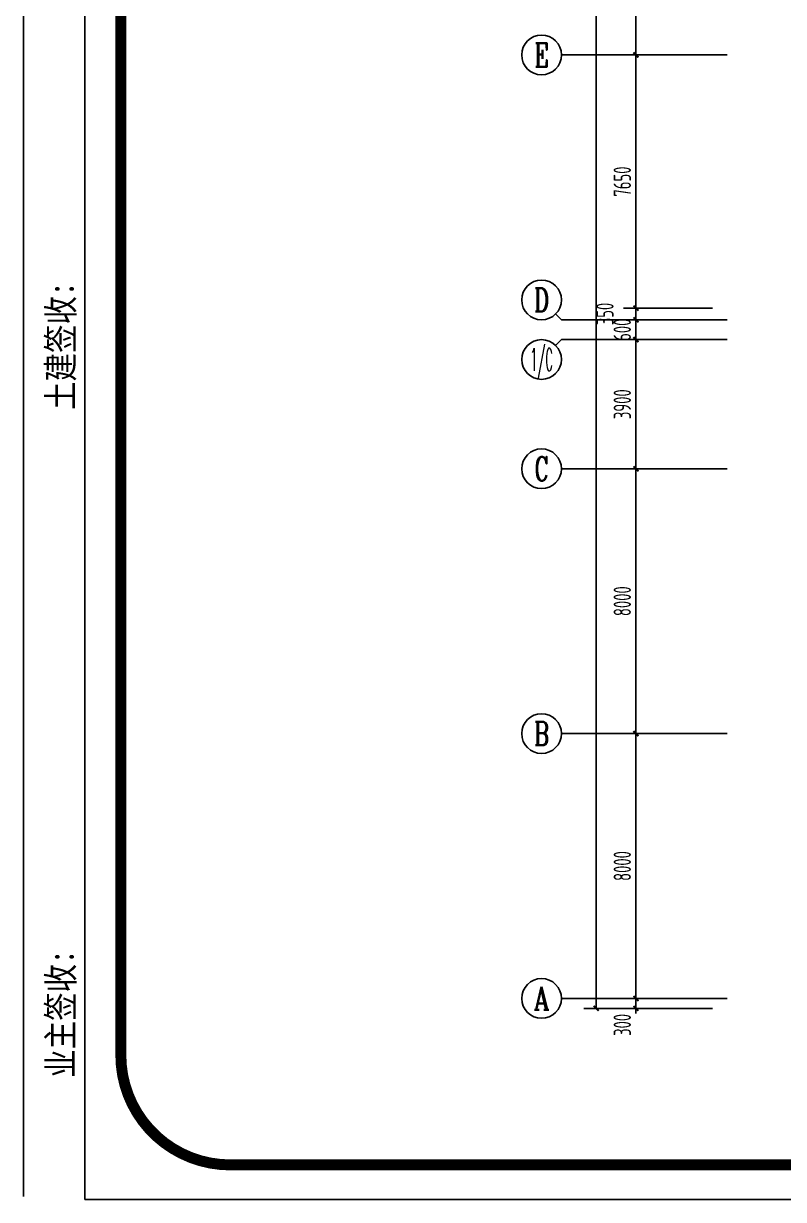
# Model space of a CAD drawing. Extents: x 1158414 to 1597620, y -840005 to -760676.
# Drawn here: x 1158414 to 1181373, y -840005 to -804482 of the extents above; entities that cross this region are included whole.
import ezdxf
from ezdxf.enums import TextEntityAlignment as Align

# ---------------------------------------------------------------- set-up
doc = ezdxf.new("R2010")
doc.units = 0
doc.header["$LTSCALE"] = 1000
for name, color, linetype in [('AXIS', 3, 'Continuous'), ('AXIS_TEXT', 7, 'Continuous'), ('外框', 7, 'Continuous')]:
    doc.layers.add(name, color=color, linetype=linetype)
doc.styles.add('_TCH_AXIS', font='COMPLEX', dxfattribs={"width": 0.8, "bigfont": 'TSSDCHN'})
doc.styles.add('_TCH_DIM_T3', font='TSSDENG', dxfattribs={"width": 0.64, "bigfont": 'TSSDCHN'})
doc.styles.add('COMPLEX', font='COMPLEX')
doc.styles.add('宋体平面', font='', dxfattribs={"width": 0.8})
doc.styles.get('宋体平面').set_extended_font_data('SimSun')
doc.dimstyles.new('_TCH_ARCH&&150', dxfattribs={"dimtxt": 525, "dimasz": 150, "dimexe": 375, "dimexo": 450, "dimgap": 150, "dimtad": 1, "dimdec": 0, "dimzin": 0, "dimdsep": 46, "dimtxsty": '_TCH_DIM_T3', "dimblk": 'ARCHTICK', "dimcen": 0.09, "dimclrt": 7, "dimazin": 2, "dimtfac": 1, "dimtdec": 0, "dimtix": 1, "dimtmove": 2, "dimatfit": 3, "dimfxl": 0, "dimtolj": 1, "dimtzin": 0, "dimarcsym": 0})

# ---------------------------------------------------------------- blocks, each defined once
blk = doc.blocks.new('_ArchTick')
at = {"color": 0, "linetype": 'ByBlock', "const_width": 0.4}
blk.add_lwpolyline([(-0.5, -0.5), (0.5, 0.5)], dxfattribs=at)
blk = doc.blocks.new('*D159')
at = {"layer": 'AXIS', "color": 0, "lineweight": -2, "transparency": 16777216}
for p, q in [((1179226, -833932), (1176541, -833932)), ((1176916, -833932), (1176916, -833782)), ((1176916, -834232), (1176916, -833932)), ((1179226, -834232), (1176541, -834232)), ((1176916, -834232), (1176916, -834382))]:
    blk.add_line(p, q, dxfattribs=at)
at = {"layer": 'Defpoints', "color": 0, "transparency": 16777216}
for p in [(1176916, -833932), (1179676, -833932), (1179676, -834232)]:
    blk.add_point(p, dxfattribs=at)
at = {"layer": 'AXIS', "color": 0, "lineweight": -2, "transparency": 16777216, "xscale": 150, "yscale": 150, "zscale": 150}
for p, rotation in [((1176916, -833932), 270), ((1176916, -834232), 90)]:
    blk.add_blockref('_ArchTick', p, dxfattribs=dict(at, rotation=rotation))
at = {"layer": 'AXIS', "color": 7, "transparency": 16777216, "insert": (1176503, -834731), "char_height": 525, "attachment_point": 5, "rotation": 90, "style": '_TCH_DIM_T3'}
blk.add_mtext('\\A1;300', dxfattribs=at)
blk = doc.blocks.new('*D160')
at = {"layer": 'AXIS', "color": 0, "lineweight": -2, "transparency": 16777216}
for p, q in [((1179226, -825932), (1176541, -825932)), ((1176916, -833932), (1176916, -825932)), ((1179226, -833932), (1176541, -833932))]:
    blk.add_line(p, q, dxfattribs=at)
at = {"layer": 'Defpoints', "color": 0, "transparency": 16777216}
for p in [(1176916, -825932), (1179676, -825932), (1179676, -833932)]:
    blk.add_point(p, dxfattribs=at)
at = {"layer": 'AXIS', "color": 0, "lineweight": -2, "transparency": 16777216, "xscale": 150, "yscale": 150, "zscale": 150}
for p, rotation in [((1176916, -825932), 90), ((1176916, -833932), 270)]:
    blk.add_blockref('_ArchTick', p, dxfattribs=dict(at, rotation=rotation))
at = {"layer": 'AXIS', "color": 7, "transparency": 16777216, "insert": (1176503, -829932), "char_height": 525, "attachment_point": 5, "rotation": 90, "style": '_TCH_DIM_T3'}
blk.add_mtext('\\A1;8000', dxfattribs=at)
blk = doc.blocks.new('*D161')
at = {"layer": 'AXIS', "color": 0, "lineweight": -2, "transparency": 16777216}
for p, q in [((1179226, -817932), (1176541, -817932)), ((1176916, -825932), (1176916, -817932)), ((1179226, -825932), (1176541, -825932))]:
    blk.add_line(p, q, dxfattribs=at)
at = {"layer": 'Defpoints', "color": 0, "transparency": 16777216}
for p in [(1176916, -817932), (1179676, -817932), (1179676, -825932)]:
    blk.add_point(p, dxfattribs=at)
at = {"layer": 'AXIS', "color": 0, "lineweight": -2, "transparency": 16777216, "xscale": 150, "yscale": 150, "zscale": 150}
for p, rotation in [((1176916, -817932), 90), ((1176916, -825932), 270)]:
    blk.add_blockref('_ArchTick', p, dxfattribs=dict(at, rotation=rotation))
at = {"layer": 'AXIS', "color": 7, "transparency": 16777216, "insert": (1176503, -821932), "char_height": 525, "attachment_point": 5, "rotation": 90, "style": '_TCH_DIM_T3'}
blk.add_mtext('\\A1;8000', dxfattribs=at)
blk = doc.blocks.new('*D162')
at = {"layer": 'AXIS', "color": 0, "lineweight": -2, "transparency": 16777216}
for p, q in [((1179226, -814032), (1176541, -814032)), ((1176916, -817932), (1176916, -814032)), ((1179226, -817932), (1176541, -817932))]:
    blk.add_line(p, q, dxfattribs=at)
at = {"layer": 'Defpoints', "color": 0, "transparency": 16777216}
for p in [(1176916, -814032), (1179676, -814032), (1179676, -817932)]:
    blk.add_point(p, dxfattribs=at)
at = {"layer": 'AXIS', "color": 0, "lineweight": -2, "transparency": 16777216, "xscale": 150, "yscale": 150, "zscale": 150}
for p, rotation in [((1176916, -814032), 90), ((1176916, -817932), 270)]:
    blk.add_blockref('_ArchTick', p, dxfattribs=dict(at, rotation=rotation))
at = {"layer": 'AXIS', "color": 7, "transparency": 16777216, "insert": (1176503, -815982), "char_height": 525, "attachment_point": 5, "rotation": 90, "style": '_TCH_DIM_T3'}
blk.add_mtext('\\A1;3900', dxfattribs=at)
blk = doc.blocks.new('*D163')
at = {"layer": 'AXIS', "color": 0, "lineweight": -2, "transparency": 16777216}
for p, q in [((1179226, -813432), (1176541, -813432)), ((1176916, -813432), (1176916, -813282)), ((1176916, -814032), (1176916, -813432)), ((1179226, -814032), (1176541, -814032)), ((1176916, -814032), (1176916, -814182))]:
    blk.add_line(p, q, dxfattribs=at)
at = {"layer": 'Defpoints', "color": 0, "transparency": 16777216}
for p in [(1176916, -813432), (1179676, -813432), (1179676, -814032)]:
    blk.add_point(p, dxfattribs=at)
at = {"layer": 'AXIS', "color": 0, "lineweight": -2, "transparency": 16777216, "xscale": 150, "yscale": 150, "zscale": 150}
for p, rotation in [((1176916, -813432), 270), ((1176916, -814032), 90)]:
    blk.add_blockref('_ArchTick', p, dxfattribs=dict(at, rotation=rotation))
at = {"layer": 'AXIS', "color": 7, "transparency": 16777216, "insert": (1176503, -813732), "char_height": 525, "attachment_point": 5, "rotation": 90, "style": '_TCH_DIM_T3'}
blk.add_mtext('\\A1;600', dxfattribs=at)
blk = doc.blocks.new('*D164')
at = {"layer": 'AXIS', "color": 0, "lineweight": -2, "transparency": 16777216}
for p, q in [((1179226, -813082), (1176541, -813082)), ((1176916, -813432), (1176916, -813082)), ((1179226, -813432), (1176541, -813432))]:
    blk.add_line(p, q, dxfattribs=at)
at = {"layer": 'Defpoints', "color": 0, "transparency": 16777216}
for p in [(1176916, -813082), (1179676, -813082), (1179676, -813432)]:
    blk.add_point(p, dxfattribs=at)
at = {"layer": 'AXIS', "color": 0, "lineweight": -2, "transparency": 16777216, "xscale": 150, "yscale": 150, "zscale": 150}
for p, rotation in [((1176916, -813082), 90), ((1176916, -813432), 270)]:
    blk.add_blockref('_ArchTick', p, dxfattribs=dict(at, rotation=rotation))
at = {"layer": 'AXIS', "color": 7, "transparency": 16777216, "insert": (1175978, -813257), "char_height": 525, "attachment_point": 5, "rotation": 90, "style": '_TCH_DIM_T3'}
blk.add_mtext('\\A1;350', dxfattribs=at)
blk = doc.blocks.new('*D165')
at = {"layer": 'AXIS', "color": 0, "lineweight": -2, "transparency": 16777216}
for p, q in [((1179226, -805432), (1176541, -805432)), ((1176916, -813082), (1176916, -805432)), ((1179226, -813082), (1176541, -813082))]:
    blk.add_line(p, q, dxfattribs=at)
at = {"layer": 'Defpoints', "color": 0, "transparency": 16777216}
for p in [(1176916, -805432), (1179676, -805432), (1179676, -813082)]:
    blk.add_point(p, dxfattribs=at)
at = {"layer": 'AXIS', "color": 0, "lineweight": -2, "transparency": 16777216, "xscale": 150, "yscale": 150, "zscale": 150}
for p, rotation in [((1176916, -805432), 90), ((1176916, -813082), 270)]:
    blk.add_blockref('_ArchTick', p, dxfattribs=dict(at, rotation=rotation))
at = {"layer": 'AXIS', "color": 7, "transparency": 16777216, "insert": (1176503, -809257), "char_height": 525, "attachment_point": 5, "rotation": 90, "style": '_TCH_DIM_T3'}
blk.add_mtext('\\A1;7650', dxfattribs=at)
blk = doc.blocks.new('*D166')
at = {"layer": 'AXIS', "color": 0, "lineweight": -2, "transparency": 16777216}
for p, q in [((1179226, -797432), (1176541, -797432)), ((1176916, -805432), (1176916, -797432)), ((1179226, -805432), (1176541, -805432))]:
    blk.add_line(p, q, dxfattribs=at)
at = {"layer": 'Defpoints', "color": 0, "transparency": 16777216}
for p in [(1176916, -797432), (1179676, -797432), (1179676, -805432)]:
    blk.add_point(p, dxfattribs=at)
at = {"layer": 'AXIS', "color": 0, "lineweight": -2, "transparency": 16777216, "xscale": 150, "yscale": 150, "zscale": 150}
for p, rotation in [((1176916, -797432), 90), ((1176916, -805432), 270)]:
    blk.add_blockref('_ArchTick', p, dxfattribs=dict(at, rotation=rotation))
at = {"layer": 'AXIS', "color": 7, "transparency": 16777216, "insert": (1176503, -801432), "char_height": 525, "attachment_point": 5, "rotation": 90, "style": '_TCH_DIM_T3'}
blk.add_mtext('\\A1;8000', dxfattribs=at)
blk = doc.blocks.new('*D171')
at = {"layer": 'AXIS', "color": 0, "lineweight": -2, "transparency": 16777216}
for p, q in [((1179226, -770538), (1175341, -770538)), ((1175716, -834232), (1175716, -770538)), ((1179226, -834232), (1175341, -834232))]:
    blk.add_line(p, q, dxfattribs=at)
at = {"layer": 'Defpoints', "color": 0, "transparency": 16777216}
for p in [(1175716, -770538), (1179676, -770538), (1179676, -834232)]:
    blk.add_point(p, dxfattribs=at)
at = {"layer": 'AXIS', "color": 0, "lineweight": -2, "transparency": 16777216, "xscale": 150, "yscale": 150, "zscale": 150}
for p, rotation in [((1175716, -770538), 90), ((1175716, -834232), 270)]:
    blk.add_blockref('_ArchTick', p, dxfattribs=dict(at, rotation=rotation))
at = {"layer": 'AXIS', "color": 7, "transparency": 16777216, "insert": (1175303, -802385), "char_height": 525, "attachment_point": 5, "rotation": 90, "style": '_TCH_DIM_T3'}
blk.add_mtext('\\A1;63695', dxfattribs=at)
blk = doc.blocks.new('_AXISO')
blk.add_circle((0, 0), 0.5)
at = {"layer": 'AXIS_TEXT', "style": 'COMPLEX', "width": 1.041667}
blk.add_attdef('A', text='', height=0.56, dxfattribs=at).set_placement((-0.25, -0.28), (0.25, -0.28), align=Align.FIT)

msp = doc.modelspace()

# ---------------------------------------------------------------- linework, layer by layer
at = {"layer": 'AXIS'}
for p, q in [((1179676, -805432.1), (1174665.5, -805432.1)), ((1174489.8, -813256.4), (1174665.5, -813432.1)), ((1179676, -813432.1), (1174665.5, -813432.1)), ((1174489.8, -814207.9), (1174665.5, -814032.1)), ((1179676, -814032.1), (1174665.5, -814032.1)), ((1179676, -817932.1), (1174665.5, -817932.1)), ((1179676, -825932.1), (1174665.5, -825932.1)), ((1179676, -833932.1), (1174665.5, -833932.1))]:
    msp.add_line(p, q, dxfattribs=at)
at = {"layer": '外框', "lineweight": -2}
for p, q in [((1158413.8, -839913.9), (1158413.8, -760676.1)), ((1160265.3, -840004.9), (1160265.3, -760676.1)), ((1273470.5, -840004.9), (1160265.3, -840004.9))]:
    msp.add_line(p, q, dxfattribs=at)
at = {"layer": '外框', "lineweight": -2, "const_width": 330.9}
msp.add_lwpolyline([(1164663.5, -838960.7), (1268904.1, -838960.7, 0.4142136), (1272213.3, -835651.5), (1272213.3, -765057.2, 0.4142136), (1268904.1, -761748), (1164663.5, -761748, 0.4142136), (1161354.3, -765057.2), (1161354.3, -835651.5, 0.4142136)], format="xyb", close=True, dxfattribs=at)

# ---------------------------------------------------------------- block references
at = {"layer": 'AXIS'}
ref = msp.add_blockref('_AXISO', (1174065.5, -805432.1), dxfattribs=dict(at, xscale=1200, yscale=1200, zscale=1200))
ref.add_attrib('A', 'E', dxfattribs={"layer": 'AXIS_TEXT', "height": 717.3, "style": '_TCH_AXIS'}).set_placement((1173846.9, -805790.8), (1174284.1, -805790.8), align=Align.FIT)
ref = msp.add_blockref('_AXISO', (1174065.5, -812832.1), dxfattribs=dict(at, xscale=1200, yscale=1200, zscale=1200))
ref.add_attrib('A', 'D', dxfattribs={"layer": 'AXIS_TEXT', "height": 705.1, "style": '_TCH_AXIS'}).set_placement((1173837.2, -813184.7), (1174293.8, -813184.7), align=Align.FIT)
ref = msp.add_blockref('_AXISO', (1174065.5, -814632.1), dxfattribs=dict(at, xscale=1200, yscale=1200, zscale=1200))
ref.add_attrib('A', '1/C', dxfattribs={"layer": 'AXIS_TEXT', "height": 678.82, "style": '_TCH_AXIS', "width": 0.504808}).set_placement((1173726.1, -814971.5), (1174404.9, -814971.5), align=Align.FIT)
ref = msp.add_blockref('_AXISO', (1174065.5, -817932.1), dxfattribs=dict(at, xscale=1200, yscale=1200, zscale=1200))
ref.add_attrib('A', 'C', dxfattribs={"layer": 'AXIS_TEXT', "height": 729.3, "style": '_TCH_AXIS'}).set_placement((1173857.1, -818296.8), (1174273.9, -818296.8), align=Align.FIT)
ref = msp.add_blockref('_AXISO', (1174065.5, -825932.1), dxfattribs=dict(at, xscale=1200, yscale=1200, zscale=1200))
ref.add_attrib('A', 'B', dxfattribs={"layer": 'AXIS_TEXT', "height": 705.1, "style": '_TCH_AXIS'}).set_placement((1173837.2, -826284.7), (1174293.8, -826284.7), align=Align.FIT)
ref = msp.add_blockref('_AXISO', (1174065.5, -833932.1), dxfattribs=dict(at, xscale=1200, yscale=1200, zscale=1200))
ref.add_attrib('A', 'A', dxfattribs={"layer": 'AXIS_TEXT', "height": 692.8, "style": '_TCH_AXIS'}).set_placement((1173828, -834278.5), (1174303, -834278.5), align=Align.FIT)

# ---------------------------------------------------------------- texts
at = {"layer": '外框', "lineweight": -2, "style": '宋体平面', "width": 0.8}
msp.add_text('业主签收:                                      土建签收:                                     水、电签收:', height=788.414, rotation=90, dxfattribs=at).set_placement((1159929.8, -836330.3))

# ---------------------------------------------------------------- dimensions: what is measured, and where the dimension line sits
at = {"layer": 'AXIS'}
for p1, p2, distance, picture, middle in [((1179676.0135, -834232.125), (1179676.0135, -770537.5519), 3960.5, '*D171', (1175303.0135, -802384.8385)), ((1179676, -805432.1), (1179676, -797432.1), 2760.5, '*D166', (1176503, -801432.1)), ((1179676, -813082.1), (1179676, -805432.1), 2760.5, '*D165', (1176503, -809257.1)), ((1179676, -814032.1), (1179676, -813432.1), 2760.5, '*D163', (1176503, -813732.1)), ((1179676, -817932.1), (1179676, -814032.1), 2760.5, '*D162', (1176503, -815982.1)), ((1179676, -825932.1), (1179676, -817932.1), 2760.5, '*D161', (1176503, -821932.1)), ((1179676, -833932.1), (1179676, -825932.1), 2760.5, '*D160', (1176503, -829932.1))]:
    dim = msp.add_aligned_dim(p1=p1, p2=p2, distance=distance, dimstyle='_TCH_ARCH&&150', dxfattribs=at)
    dim.commit()
    dim.dimension.update_dxf_attribs({"geometry": picture, "text_midpoint": middle})
for base, p1, p2, picture, middle in [((1176915.5, -813082.1), (1179676, -813432.1), (1179676, -813082.1), '*D164', (1175978, -813257.1)), ((1176915.5, -833932.1), (1179676, -834232.1), (1179676, -833932.1), '*D159', (1176503, -834731))]:
    dim = msp.add_linear_dim(base=base, p1=p1, p2=p2, angle=90, dimstyle='_TCH_ARCH&&150', dxfattribs=at)
    dim.commit()
    dim.dimension.update_dxf_attribs({"geometry": picture, "text_midpoint": middle, "dimtype": 129})

doc.saveas('drawing.dxf')
